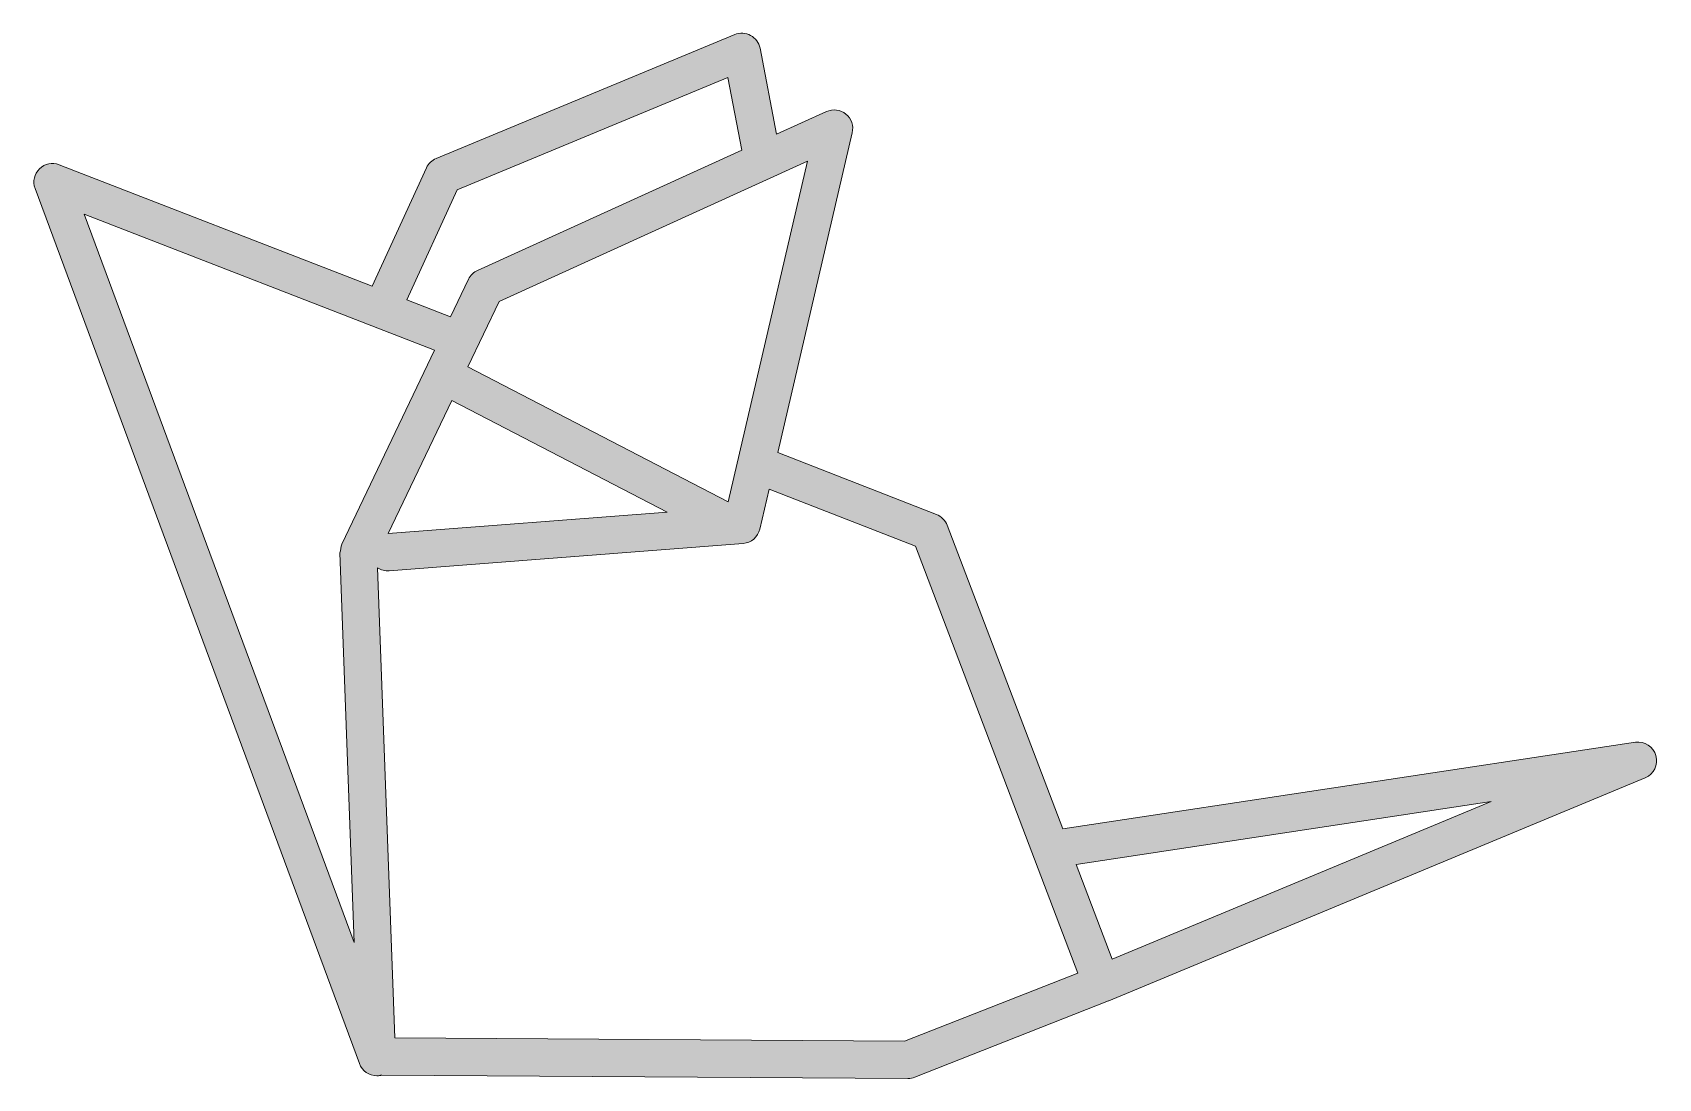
# Model space of a CAD drawing. Header units: inches. Extents: x 11.2 to 73.2, y 77.8 to 117.7.
import ezdxf

# ---------------------------------------------------------------- set-up
doc = ezdxf.new("R2010")
doc.units = ezdxf.units.IN
doc.header["$MEASUREMENT"] = 0
doc.layers.add('Layer 1', color=7, linetype='Continuous')

msp = doc.modelspace()

# ---------------------------------------------------------------- hatches: boundary and pattern name
at = {"layer": 'Layer 1', "true_color": 0xffffff}
h = msp.add_hatch(color=7, dxfattribs=at)
h.dxf.hatch_style = 2
edge = h.paths.add_edge_path()
edge.add_spline(control_points=[(73.126, 90.106), (73.029, 90.451), (72.684, 90.668), (72.338, 90.617), (72.338, 90.617), (50.489, 87.315), (50.489, 87.315), (50.489, 87.315), (46.079, 98.898), (46.079, 98.898), (46.008, 99.086), (45.86, 99.234), (45.674, 99.307), (45.674, 99.307), (39.614, 101.669), (39.614, 101.669), (39.614, 101.669), (42.457, 113.873), (42.457, 113.873), (42.518, 114.137), (42.425, 114.411), (42.216, 114.582), (42.008, 114.754), (41.721, 114.791), (41.473, 114.679), (41.473, 114.679), (39.572, 113.814), (39.572, 113.814), (39.572, 113.814), (38.94, 117.096), (38.94, 117.096), (38.899, 117.305), (38.767, 117.486), (38.58, 117.586), (38.394, 117.687), (38.17, 117.697), (37.973, 117.616), (37.973, 117.616), (26.583, 112.895), (26.583, 112.895), (26.417, 112.827), (26.284, 112.698), (26.209, 112.535), (26.209, 112.535), (24.144, 108.016), (24.144, 108.016), (24.144, 108.016), (12.2, 112.653), (12.2, 112.653), (11.936, 112.757), (11.644, 112.693), (11.446, 112.498), (11.247, 112.303), (11.181, 112.009), (11.279, 111.747), (11.279, 111.747), (23.655, 78.354), (23.655, 78.354), (23.759, 78.072), (24.027, 77.891), (24.319, 77.891), (24.364, 77.891), (24.411, 77.896), (24.457, 77.905), (24.471, 77.908), (24.48, 77.916), (24.493, 77.92), (24.498, 77.919), (24.501, 77.917), (24.506, 77.917), (24.506, 77.917), (44.585, 77.788), (44.585, 77.788), (44.587, 77.788), (44.588, 77.788), (44.59, 77.788), (44.679, 77.788), (44.767, 77.805), (44.85, 77.838), (44.85, 77.838), (52.242, 80.75), (52.242, 80.75), (52.244, 80.751), (52.245, 80.753), (52.247, 80.753), (52.25, 80.755), (52.252, 80.754), (52.255, 80.755), (52.255, 80.755), (72.719, 89.261), (72.719, 89.261), (73.046, 89.399), (73.221, 89.761), (73.126, 90.106)], knot_values=[0, 0, 0, 0, 1, 1, 1, 2, 2, 2, 3, 3, 3, 4, 4, 4, 5, 5, 5, 6, 6, 6, 7, 7, 7, 8, 8, 8, 9, 9, 9, 10, 10, 10, 11, 11, 11, 12, 12, 12, 13, 13, 13, 14, 14, 14, 15, 15, 15, 16, 16, 16, 17, 17, 17, 18, 18, 18, 19, 19, 19, 20, 20, 20, 21, 21, 21, 22, 22, 22, 23, 23, 23, 24, 24, 24, 25, 25, 25, 26, 26, 26, 27, 27, 27, 28, 28, 28, 29, 29, 29, 30, 30, 30, 31, 31, 31, 31], degree=3, periodic=1)
h.paths.add_polyline_path([(27.177, 103.663), (35.4, 99.402), (24.745, 98.581)])
h.paths.add_polyline_path([(37.721, 99.794), (27.788, 104.94), (28.984, 107.439), (40.749, 112.793)])
edge = h.paths.add_edge_path()
edge.add_spline(control_points=[(27.381, 111.694), (27.381, 111.694), (37.711, 115.975), (37.711, 115.975), (37.711, 115.975), (38.242, 113.209), (38.242, 113.209), (38.242, 113.209), (28.162, 108.622), (28.162, 108.622), (28.01, 108.553), (27.888, 108.433), (27.816, 108.282), (27.816, 108.282), (27.133, 106.855), (27.133, 106.855), (27.133, 106.855), (25.464, 107.502), (25.464, 107.502), (25.464, 107.502), (27.381, 111.694), (27.381, 111.694)], knot_values=[0, 0, 0, 0, 1, 1, 1, 2, 2, 2, 3, 3, 3, 4, 4, 4, 5, 5, 5, 6, 6, 6, 7, 7, 7, 7], degree=3, periodic=1)
edge = h.paths.add_edge_path()
edge.add_spline(control_points=[(22.98, 98.177), (22.957, 98.064), (22.934, 97.956), (22.911, 97.843), (22.911, 97.843), (23.449, 82.982), (23.449, 82.982), (23.449, 82.982), (13.153, 110.763), (13.153, 110.763), (13.153, 110.763), (26.52, 105.574), (26.52, 105.574), (26.52, 105.574), (22.98, 98.177), (22.98, 98.177)], knot_values=[0, 0, 0, 0, 1, 1, 1, 2, 2, 2, 3, 3, 3, 4, 4, 4, 5, 5, 5, 5], degree=3, periodic=1)
edge = h.paths.add_edge_path()
edge.add_spline(control_points=[(44.455, 79.208), (44.455, 79.208), (25, 79.333), (25, 79.333), (25, 79.333), (24.35, 97.271), (24.35, 97.271), (24.477, 97.191), (24.629, 97.151), (24.787, 97.162), (24.787, 97.162), (38.299, 98.203), (38.299, 98.203), (38.608, 98.227), (38.865, 98.448), (38.935, 98.749), (38.935, 98.749), (39.29, 100.275), (39.29, 100.275), (39.29, 100.275), (44.867, 98.1), (44.867, 98.1), (44.867, 98.1), (51.069, 81.812), (51.069, 81.812), (51.069, 81.812), (44.455, 79.208), (44.455, 79.208)], knot_values=[0, 0, 0, 0, 1, 1, 1, 2, 2, 2, 3, 3, 3, 4, 4, 4, 5, 5, 5, 6, 6, 6, 7, 7, 7, 8, 8, 8, 9, 9, 9, 9], degree=3, periodic=1)
h.paths.add_polyline_path([(52.381, 82.344), (51.005, 85.959), (66.832, 88.351)])

# ---------------------------------------------------------------- linework, layer by layer
at = {"layer": 'Layer 1', "lineweight": 0}
for points in [[(37.721, 99.794), (27.788, 104.94), (28.984, 107.439), (40.749, 112.793), (37.721, 99.794)], [(27.177, 103.663), (35.4, 99.402), (24.745, 98.581), (27.177, 103.663)], [(52.381, 82.344), (51.005, 85.959), (66.832, 88.351), (52.381, 82.344)]]:
    msp.add_lwpolyline(points, dxfattribs=at)
for points, knots in [([(73.126, 90.106), (73.029, 90.451), (72.684, 90.668), (72.338, 90.617), (72.338, 90.617), (50.489, 87.315), (50.489, 87.315), (50.489, 87.315), (46.079, 98.898), (46.079, 98.898), (46.008, 99.086), (45.86, 99.234), (45.674, 99.307), (45.674, 99.307), (39.614, 101.669), (39.614, 101.669), (39.614, 101.669), (42.457, 113.873), (42.457, 113.873), (42.518, 114.137), (42.425, 114.411), (42.216, 114.582), (42.008, 114.754), (41.721, 114.791), (41.473, 114.679), (41.473, 114.679), (39.572, 113.814), (39.572, 113.814), (39.572, 113.814), (38.94, 117.096), (38.94, 117.096), (38.899, 117.305), (38.767, 117.486), (38.58, 117.586), (38.394, 117.687), (38.17, 117.697), (37.973, 117.616), (37.973, 117.616), (26.583, 112.895), (26.583, 112.895), (26.417, 112.827), (26.284, 112.698), (26.209, 112.535), (26.209, 112.535), (24.144, 108.016), (24.144, 108.016), (24.144, 108.016), (12.2, 112.653), (12.2, 112.653), (11.936, 112.757), (11.644, 112.693), (11.446, 112.498), (11.247, 112.303), (11.181, 112.009), (11.279, 111.747), (11.279, 111.747), (23.655, 78.354), (23.655, 78.354), (23.759, 78.072), (24.027, 77.891), (24.319, 77.891), (24.364, 77.891), (24.411, 77.896), (24.457, 77.905), (24.471, 77.908), (24.48, 77.916), (24.493, 77.92), (24.498, 77.919), (24.501, 77.917), (24.506, 77.917), (24.506, 77.917), (44.585, 77.788), (44.585, 77.788), (44.587, 77.788), (44.588, 77.788), (44.59, 77.788), (44.679, 77.788), (44.767, 77.805), (44.85, 77.838), (44.85, 77.838), (52.242, 80.75), (52.242, 80.75), (52.244, 80.751), (52.245, 80.753), (52.247, 80.753), (52.25, 80.755), (52.252, 80.754), (52.255, 80.755), (52.255, 80.755), (72.719, 89.261), (72.719, 89.261), (73.046, 89.399), (73.221, 89.761), (73.126, 90.106)], [0, 0, 0, 0, 1, 1, 1, 2, 2, 2, 3, 3, 3, 4, 4, 4, 5, 5, 5, 6, 6, 6, 7, 7, 7, 8, 8, 8, 9, 9, 9, 10, 10, 10, 11, 11, 11, 12, 12, 12, 13, 13, 13, 14, 14, 14, 15, 15, 15, 16, 16, 16, 17, 17, 17, 18, 18, 18, 19, 19, 19, 20, 20, 20, 21, 21, 21, 22, 22, 22, 23, 23, 23, 24, 24, 24, 25, 25, 25, 26, 26, 26, 27, 27, 27, 28, 28, 28, 29, 29, 29, 30, 30, 30, 31, 31, 31, 31]), ([(27.381, 111.694), (27.381, 111.694), (37.711, 115.975), (37.711, 115.975), (37.711, 115.975), (38.242, 113.209), (38.242, 113.209), (38.242, 113.209), (28.162, 108.622), (28.162, 108.622), (28.01, 108.553), (27.888, 108.433), (27.816, 108.282), (27.816, 108.282), (27.133, 106.855), (27.133, 106.855), (27.133, 106.855), (25.464, 107.502), (25.464, 107.502), (25.464, 107.502), (27.381, 111.694), (27.381, 111.694)], [0, 0, 0, 0, 1, 1, 1, 2, 2, 2, 3, 3, 3, 4, 4, 4, 5, 5, 5, 6, 6, 6, 7, 7, 7, 7]), ([(22.98, 98.177), (22.957, 98.064), (22.934, 97.956), (22.911, 97.843), (22.911, 97.843), (23.449, 82.982), (23.449, 82.982), (23.449, 82.982), (13.153, 110.763), (13.153, 110.763), (13.153, 110.763), (26.52, 105.574), (26.52, 105.574), (26.52, 105.574), (22.98, 98.177), (22.98, 98.177)], [0, 0, 0, 0, 1, 1, 1, 2, 2, 2, 3, 3, 3, 4, 4, 4, 5, 5, 5, 5]), ([(44.455, 79.208), (44.455, 79.208), (25, 79.333), (25, 79.333), (25, 79.333), (24.35, 97.271), (24.35, 97.271), (24.477, 97.191), (24.629, 97.151), (24.787, 97.162), (24.787, 97.162), (38.299, 98.203), (38.299, 98.203), (38.608, 98.227), (38.865, 98.448), (38.935, 98.749), (38.935, 98.749), (39.29, 100.275), (39.29, 100.275), (39.29, 100.275), (44.867, 98.1), (44.867, 98.1), (44.867, 98.1), (51.069, 81.812), (51.069, 81.812), (51.069, 81.812), (44.455, 79.208), (44.455, 79.208)], [0, 0, 0, 0, 1, 1, 1, 2, 2, 2, 3, 3, 3, 4, 4, 4, 5, 5, 5, 6, 6, 6, 7, 7, 7, 8, 8, 8, 9, 9, 9, 9])]:
    msp.add_open_spline(points, degree=3, knots=knots, dxfattribs=at)

doc.saveas('drawing.dxf')
